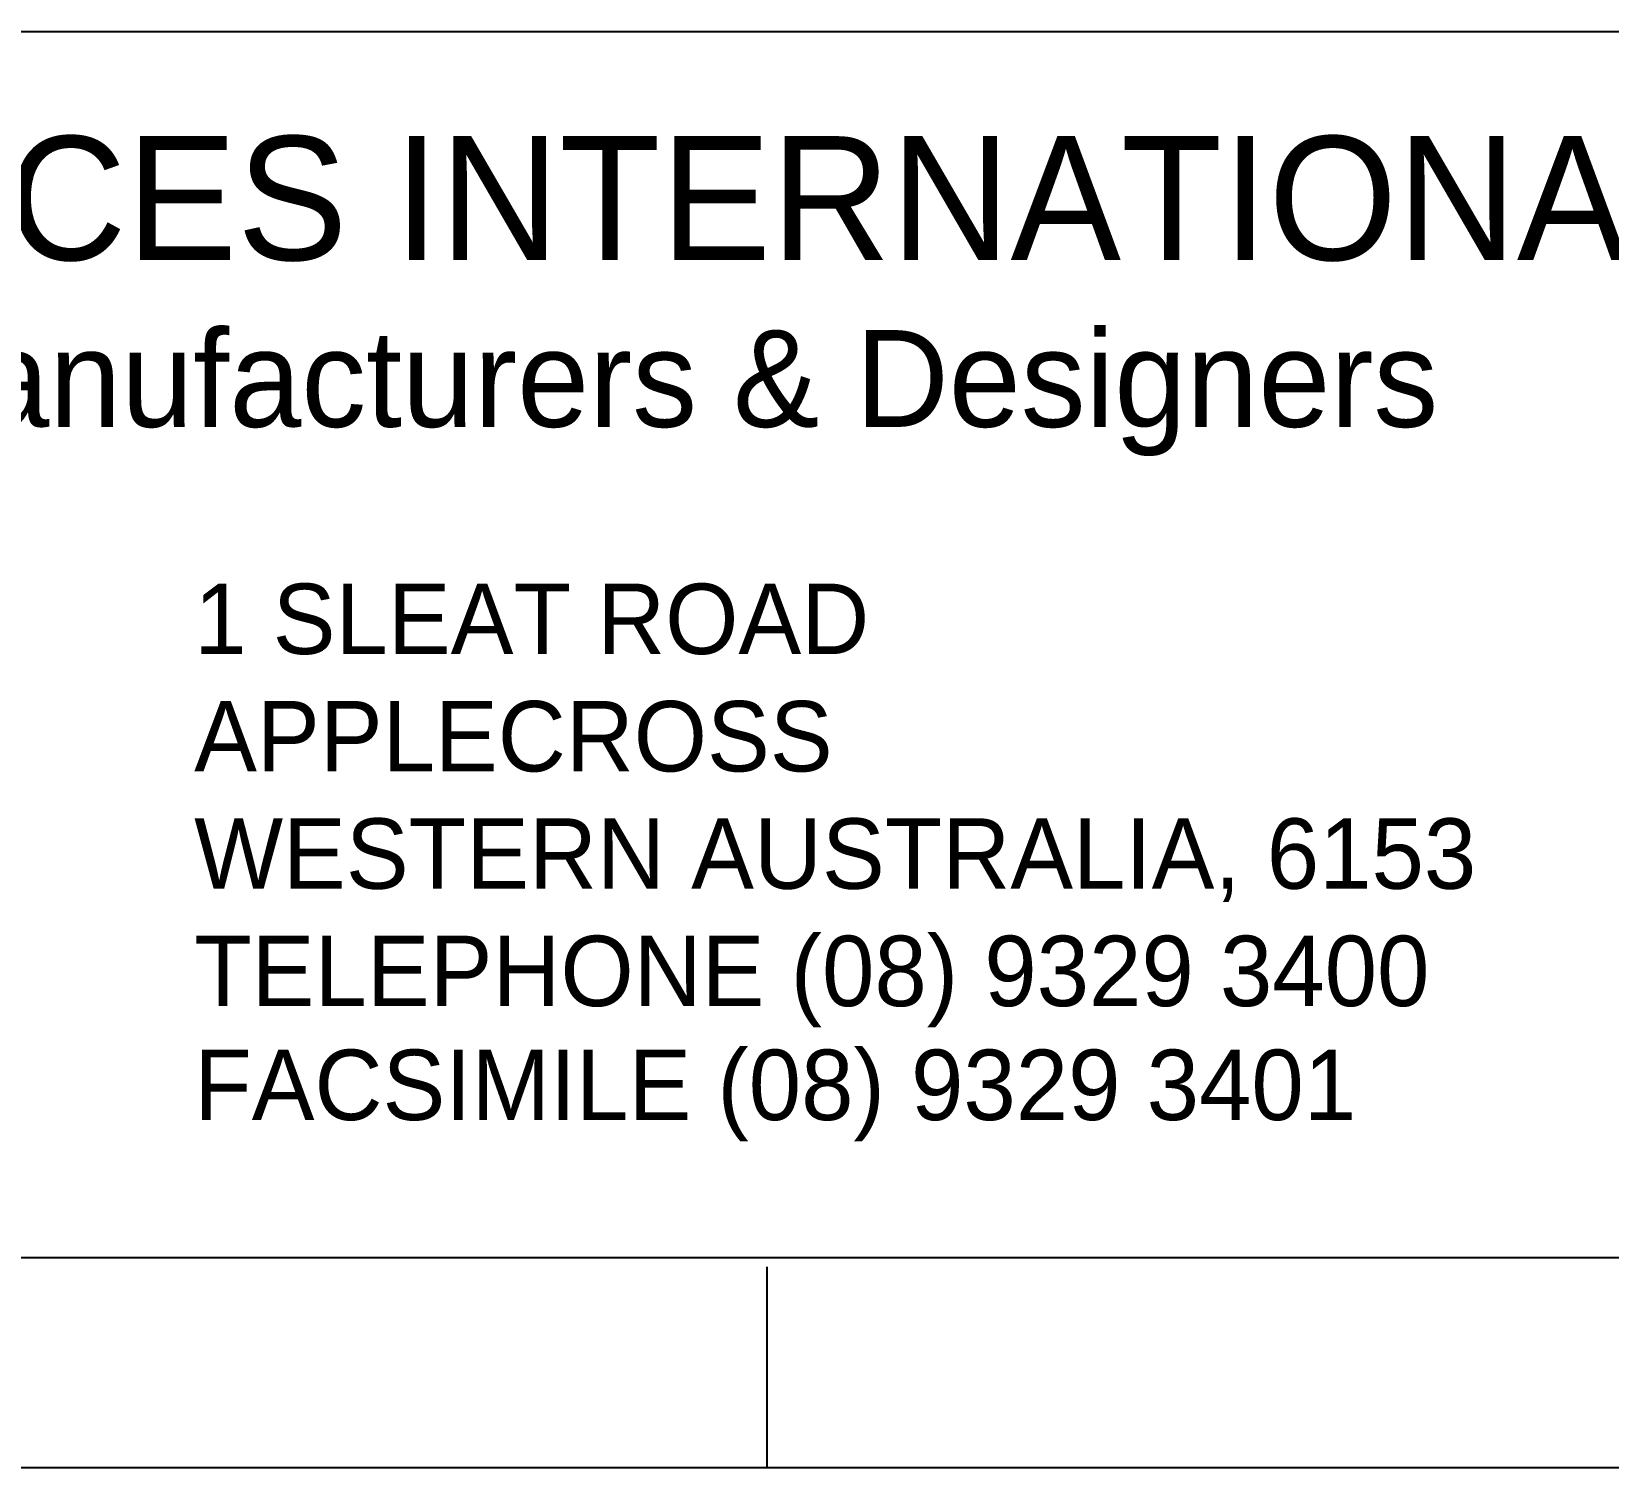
# Model space of a CAD drawing. Extents: x 0 to 841, y 0 to 594.
# Drawn here: x 451.6 to 514.5, y 15 to 72.3 of the extents above; entities that cross this region are included whole.
import ezdxf

# ---------------------------------------------------------------- set-up
doc = ezdxf.new("R2010")
doc.units = 0
doc.layers.add('BORDER', color=7, linetype='Continuous')
doc.layers.add('Default', color=7, linetype='Continuous')

msp = doc.modelspace()

# ---------------------------------------------------------------- linework, layer by layer
at = {"layer": 'BORDER'}
for p, q in [((23.385, 72.314), (817.615, 72.314)), ((23.385, 23.385), (817.615, 23.385)), ((480.903, 23.006), (480.903, 15)), ((15, 15), (826, 15))]:
    msp.add_line(p, q, dxfattribs=at)

# ---------------------------------------------------------------- texts
at = {"layer": 'Default'}
for s, height, p in [('CRUSHING SERVICES INTERNATIONAL PTY LTD', 4.94679, (393.594, 63.192)), ('Crushing & Screening Manufacturers & Designers', 3.86468, (393.374, 56.534)), ('1 SLEAT ROAD', 2.81067, (458.043, 47.467)), ('APPLECROSS', 2.8107, (458.043, 42.782)), ('WESTERN AUSTRALIA, 6153 ', 2.81067, (458.043, 38.098)), ('TELEPHONE (08) 9329 3400', 2.81067, (458.043, 33.414)), ('FACSIMILE (08) 9329 3401', 2.81067, (458.043, 28.866))]:
    msp.add_text(s, height=height, dxfattribs=at).set_placement(p)

doc.saveas('drawing.dxf')
